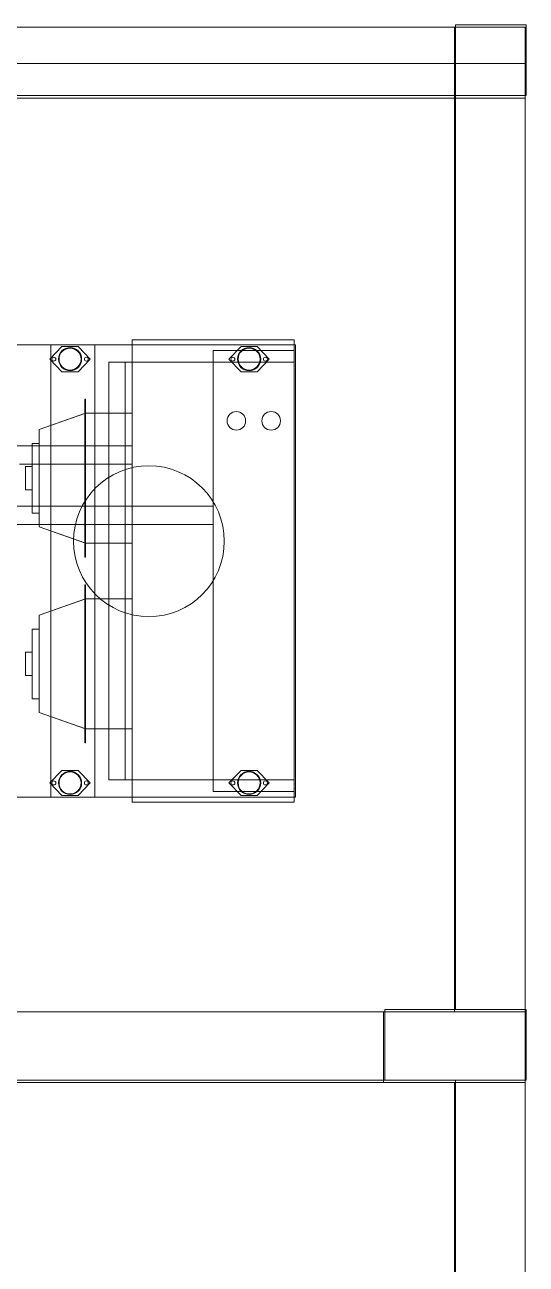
# Model space of a CAD drawing. Header units: inches. Extents: x -1128 to 651, y 96 to 845.
# Drawn here: x -969.096 to -967.141, y 702.712 to 707.538 of the extents above; entities that cross this region are included whole.
import ezdxf

# ---------------------------------------------------------------- set-up
doc = ezdxf.new("R2010")
doc.units = ezdxf.units.IN
doc.header["$MEASUREMENT"] = 0
doc.layers.add('硅胶总平面底图 工艺装置区', color=253, linetype='Continuous')

msp = doc.modelspace()

# ---------------------------------------------------------------- linework, layer by layer
at = {"color": 6, "lineweight": 0}
msp.add_lwpolyline([(-975.5391, 707.3874), (-967.1458, 707.3874), (-967.1458, 684.9151), (-975.5391, 684.9151)], close=True, dxfattribs=at)
at = {"layer": '硅胶总平面底图 工艺装置区', "color": 253, "linetype": 'Continuous', "lineweight": 0}
for p, q in [((-970.9797, 707.5285), (-967.4213, 707.5285)), ((-967.1458, 707.5285), (-967.4213, 707.5285)), ((-967.4213, 707.5285), (-967.4213, 707.253)), ((-967.4166, 707.5384), (-967.4166, 707.2629)), ((-967.1411, 707.5384), (-967.4166, 707.5384)), ((-967.1458, 707.253), (-967.1458, 707.5285)), ((-967.1411, 707.2629), (-967.1411, 707.5384)), ((-970.9797, 707.253), (-967.4213, 707.253)), ((-970.975, 707.2629), (-967.4166, 707.2629)), ((-967.4213, 707.253), (-967.1458, 707.253)), ((-967.4213, 703.6945), (-967.4213, 707.253)), ((-967.4166, 703.7044), (-967.4166, 707.2629)), ((-967.4166, 707.2629), (-967.1411, 707.2629)), ((-967.1458, 703.6945), (-967.1458, 707.253)), ((-968.6776, 704.5109), (-968.6776, 706.3114)), ((-968.6776, 704.5109), (-968.6776, 706.3114)), ((-968.045, 706.3114), (-968.6776, 706.3114)), ((-968.045, 706.3114), (-968.6776, 706.3114)), ((-968.6776, 706.3114), (-968.045, 706.3114)), ((-968.6776, 706.3114), (-968.045, 706.3114)), ((-968.6776, 706.3114), (-968.6776, 705.6642)), ((-968.6776, 706.3114), (-968.6776, 705.6642)), ((-968.6776, 706.3114), (-968.6776, 705.8136)), ((-968.6776, 706.3114), (-968.6776, 705.8136)), ((-968.045, 706.3114), (-968.6776, 706.3114)), ((-968.045, 706.3114), (-968.6776, 706.3114)), ((-968.045, 706.2698), (-968.045, 706.3114)), ((-968.045, 706.2698), (-968.045, 706.3114)), ((-968.045, 706.3114), (-968.045, 704.5109)), ((-968.045, 706.3114), (-968.045, 704.5109)), ((-968.045, 706.2698), (-968.045, 706.3114)), ((-968.045, 706.2698), (-968.045, 706.3114)), ((-968.994, 706.2915), (-969.3375, 706.2915)), ((-969.3375, 706.2915), (-968.994, 706.2915)), ((-969.3375, 706.2915), (-968.994, 706.2915)), ((-969.3375, 706.2915), (-968.994, 706.2915)), ((-969.3375, 706.2915), (-968.8223, 706.2915)), ((-969.3375, 706.2915), (-968.8223, 706.2915)), ((-968.0404, 706.2915), (-969.3375, 706.2915)), ((-969.3375, 706.2915), (-968.0404, 706.2915)), ((-969.3375, 706.2915), (-968.994, 706.2915)), ((-969.3375, 706.2915), (-968.994, 706.2915)), ((-968.9506, 706.2852), (-968.9976, 706.2363)), ((-968.9506, 706.2852), (-968.9976, 706.2363)), ((-968.994, 706.2915), (-968.994, 705.9783)), ((-968.994, 706.2915), (-968.994, 705.9783)), ((-968.994, 706.2915), (-968.8223, 706.2915)), ((-968.994, 706.2915), (-968.8223, 706.2915)), ((-968.994, 704.5308), (-968.994, 706.2915)), ((-968.994, 704.5308), (-968.994, 706.2915)), ((-968.8223, 706.2915), (-968.994, 706.2915)), ((-968.8223, 706.2915), (-968.994, 706.2915)), ((-968.994, 706.2915), (-968.994, 705.9783)), ((-968.994, 706.2915), (-968.994, 705.9783)), ((-968.994, 706.2915), (-968.8223, 706.2915)), ((-968.994, 706.2915), (-968.8223, 706.2915)), ((-968.8873, 706.2852), (-968.9506, 706.2852)), ((-968.8873, 706.2852), (-968.9506, 706.2852)), ((-968.8403, 706.2363), (-968.8873, 706.2852)), ((-968.8403, 706.2363), (-968.8873, 706.2852)), ((-968.8223, 706.2915), (-968.6776, 706.2915)), ((-968.8223, 706.2915), (-968.6776, 706.2915)), ((-968.8223, 706.0257), (-968.8223, 706.2915)), ((-968.8223, 706.0257), (-968.8223, 706.2915)), ((-968.8223, 706.0257), (-968.8223, 706.2915)), ((-968.8223, 706.0257), (-968.8223, 706.2915)), ((-968.8223, 706.2915), (-968.6776, 706.2915)), ((-968.8223, 706.2915), (-968.6776, 706.2915)), ((-968.6776, 706.2915), (-968.045, 706.2915)), ((-968.6776, 706.2915), (-968.045, 706.2915)), ((-968.3613, 706.2698), (-968.3613, 704.5525)), ((-968.3613, 706.2698), (-968.3613, 704.5525)), ((-968.3613, 704.5525), (-968.3613, 706.2698)), ((-968.3613, 704.5525), (-968.3613, 706.2698)), ((-968.045, 706.2698), (-968.3613, 706.2698)), ((-968.045, 706.2698), (-968.3613, 706.2698)), ((-968.3613, 706.2698), (-968.045, 706.2698)), ((-968.3613, 706.2698), (-968.045, 706.2698)), ((-968.3613, 706.2698), (-968.3613, 705.681)), ((-968.3613, 706.2698), (-968.3613, 705.681)), ((-968.045, 706.2698), (-968.3613, 706.2698)), ((-968.045, 706.2698), (-968.3613, 706.2698)), ((-968.2528, 706.2852), (-968.2998, 706.2363)), ((-968.2528, 706.2852), (-968.2998, 706.2363)), ((-968.1896, 706.2852), (-968.2528, 706.2852)), ((-968.1896, 706.2852), (-968.2528, 706.2852)), ((-968.1426, 706.2363), (-968.1896, 706.2852)), ((-968.1426, 706.2363), (-968.1896, 706.2852)), ((-968.045, 706.2915), (-968.0404, 706.2915)), ((-968.045, 706.2915), (-968.0404, 706.2915)), ((-968.045, 706.2915), (-968.0404, 706.2915)), ((-968.045, 706.2915), (-968.0404, 706.2915)), ((-968.045, 704.5525), (-968.045, 706.2698)), ((-968.045, 704.5525), (-968.045, 706.2698)), ((-968.045, 706.2698), (-968.045, 704.5525)), ((-968.045, 706.2698), (-968.045, 704.5525)), ((-968.045, 704.5525), (-968.045, 706.2698)), ((-968.045, 704.5525), (-968.045, 706.2698)), ((-968.045, 704.5525), (-968.045, 706.2698)), ((-968.045, 704.5525), (-968.045, 706.2698)), ((-968.0404, 704.5308), (-968.0404, 706.2915)), ((-968.0404, 704.5308), (-968.0404, 706.2915)), ((-968.0404, 706.2915), (-968.0404, 704.5308)), ((-968.0404, 706.2915), (-968.0404, 704.5308)), ((-968.0404, 706.2915), (-968.0404, 704.5308)), ((-968.0404, 706.2915), (-968.0404, 704.5308)), ((-968.9976, 706.2363), (-968.9506, 706.1875)), ((-968.9976, 706.2363), (-968.9506, 706.1875)), ((-968.8873, 706.1875), (-968.8403, 706.2363)), ((-968.8873, 706.1875), (-968.8403, 706.2363)), ((-968.045, 706.2246), (-968.768, 706.2246)), ((-968.045, 706.2246), (-968.768, 706.2246)), ((-968.768, 706.2246), (-968.045, 706.2246)), ((-968.768, 706.2246), (-968.045, 706.2246)), ((-968.768, 706.2246), (-968.768, 706.0257)), ((-968.768, 706.2246), (-968.768, 706.0257)), ((-968.768, 704.5977), (-968.768, 706.2246)), ((-968.768, 704.5977), (-968.768, 706.2246)), ((-968.7048, 706.2246), (-968.768, 706.2246)), ((-968.7048, 706.2246), (-968.768, 706.2246)), ((-968.7048, 706.2246), (-968.768, 706.2246)), ((-968.7048, 706.2246), (-968.768, 706.2246)), ((-968.768, 706.2246), (-968.768, 706.0257)), ((-968.768, 706.2246), (-968.768, 706.0257)), ((-968.7048, 706.0257), (-968.7048, 706.2246)), ((-968.7048, 706.2246), (-968.7048, 706.0257)), ((-968.7048, 706.2246), (-968.6776, 706.2246)), ((-968.6776, 706.2246), (-968.7048, 706.2246)), ((-968.7048, 706.2246), (-968.6776, 706.2246)), ((-968.6776, 706.2246), (-968.7048, 706.2246)), ((-968.7048, 706.0257), (-968.7048, 706.2246)), ((-968.7048, 706.2246), (-968.7048, 706.0257)), ((-968.6776, 706.2246), (-968.045, 706.2246)), ((-968.045, 706.2246), (-968.6776, 706.2246)), ((-968.2998, 706.2363), (-968.2528, 706.1875)), ((-968.2998, 706.2363), (-968.2528, 706.1875)), ((-968.1896, 706.1875), (-968.1426, 706.2363)), ((-968.1896, 706.1875), (-968.1426, 706.2363)), ((-968.045, 704.5977), (-968.045, 706.2246)), ((-968.045, 704.5977), (-968.045, 706.2246)), ((-968.045, 706.2246), (-968.045, 704.5977)), ((-968.045, 704.5977), (-968.045, 706.2246)), ((-968.045, 706.2246), (-968.045, 704.5977)), ((-968.045, 706.2246), (-968.045, 704.5977)), ((-968.9506, 706.1875), (-968.8873, 706.1875)), ((-968.9506, 706.1875), (-968.8873, 706.1875)), ((-968.2528, 706.1875), (-968.1896, 706.1875)), ((-968.2528, 706.1875), (-968.1896, 706.1875)), ((-968.862, 705.6642), (-968.862, 706.08)), ((-968.862, 706.08), (-968.862, 705.4654)), ((-968.862, 705.6642), (-968.862, 706.08)), ((-968.862, 706.08), (-968.862, 705.4654)), ((-968.862, 705.4654), (-968.862, 706.08)), ((-968.862, 705.4654), (-968.862, 706.08)), ((-968.862, 706.08), (-968.8584, 706.08)), ((-968.862, 706.08), (-968.8584, 706.08)), ((-968.862, 705.681), (-968.862, 706.08)), ((-968.862, 705.681), (-968.862, 706.08)), ((-968.862, 706.08), (-968.8584, 706.08)), ((-968.8584, 705.4654), (-968.8584, 706.08)), ((-968.8584, 706.08), (-968.8584, 705.6642)), ((-968.8584, 705.6642), (-968.8584, 706.08)), ((-968.8584, 706.08), (-968.8584, 705.4654)), ((-968.8584, 706.08), (-968.8584, 705.4654)), ((-968.8584, 705.4654), (-968.8584, 706.08)), ((-968.8584, 706.08), (-968.8584, 705.6867)), ((-968.8584, 705.6867), (-968.8584, 706.08)), ((-969.0392, 705.9625), (-968.8584, 706.0257)), ((-969.0392, 705.9625), (-968.862, 706.0245)), ((-969.0392, 705.9625), (-968.862, 706.0245)), ((-968.862, 706.0245), (-968.8584, 706.0257)), ((-968.8584, 705.5196), (-968.8584, 706.0257)), ((-968.8584, 705.5196), (-968.8584, 706.0257)), ((-968.8584, 705.5196), (-968.8584, 706.0257)), ((-968.8584, 705.5196), (-968.8584, 706.0257)), ((-968.8584, 706.0257), (-968.6776, 706.0257)), ((-968.8584, 706.0257), (-968.6776, 706.0257)), ((-968.8584, 706.0257), (-968.6776, 706.0257)), ((-968.8223, 705.5196), (-968.8223, 706.0257)), ((-968.8223, 705.5196), (-968.8223, 706.0257)), ((-968.768, 706.0257), (-968.768, 705.5196)), ((-968.768, 706.0257), (-968.768, 705.5196)), ((-968.7048, 705.5196), (-968.7048, 706.0257)), ((-968.7048, 706.0257), (-968.7048, 705.5196)), ((-968.6776, 706.0257), (-968.6776, 705.5196)), ((-968.6776, 705.5196), (-968.6776, 706.0257)), ((-968.6776, 706.0257), (-968.6776, 705.5196)), ((-968.6776, 705.5196), (-968.6776, 706.0257)), ((-968.994, 705.9783), (-968.994, 705.567)), ((-968.994, 705.9783), (-968.994, 705.567)), ((-969.0392, 705.5829), (-969.0392, 705.9625)), ((-969.0392, 705.9625), (-969.0392, 705.5829)), ((-969.0392, 705.6642), (-969.0392, 705.9625)), ((-969.0392, 705.9625), (-969.0392, 705.5829)), ((-969.0392, 705.5829), (-969.0392, 705.9625)), ((-969.0392, 705.9625), (-969.0392, 705.7727)), ((-969.0392, 705.6642), (-969.0392, 705.9625)), ((-969.0392, 705.9625), (-969.0392, 705.7727)), ((-969.2651, 705.8991), (-969.0663, 705.8991)), ((-969.2651, 705.8991), (-969.0663, 705.8991)), ((-969.0663, 705.6642), (-969.0663, 705.9082)), ((-969.0663, 705.9082), (-969.0663, 705.6371)), ((-969.0663, 705.6642), (-969.0663, 705.9082)), ((-969.0663, 705.9082), (-969.0663, 705.6371)), ((-969.0663, 705.6371), (-969.0663, 705.9082)), ((-969.0663, 705.6371), (-969.0663, 705.9082)), ((-969.0663, 705.9082), (-969.0392, 705.9082)), ((-969.0663, 705.9082), (-969.0392, 705.9082)), ((-969.0663, 705.6642), (-969.0663, 705.9082)), ((-969.0663, 705.6642), (-969.0663, 705.9082)), ((-969.0663, 705.9082), (-969.0392, 705.9082)), ((-969.0663, 705.8991), (-968.6776, 705.8991)), ((-969.0392, 705.9082), (-969.0392, 705.6371)), ((-969.0392, 705.6371), (-969.0392, 705.9082)), ((-969.0392, 705.9082), (-969.0392, 705.6371)), ((-969.0392, 705.6371), (-969.0392, 705.9082)), ((-968.6776, 705.8991), (-968.6776, 705.8268)), ((-968.6776, 705.8268), (-968.6776, 705.8991)), ((-969.1159, 705.8268), (-969.0663, 705.8268)), ((-969.1159, 705.8268), (-969.0663, 705.8268)), ((-969.0663, 705.8268), (-968.6776, 705.8268)), ((-969.0934, 705.7275), (-969.0934, 705.8179)), ((-969.0934, 705.8179), (-969.0934, 705.7275)), ((-969.0934, 705.7275), (-969.0934, 705.8179)), ((-969.0934, 705.8179), (-969.0934, 705.7275)), ((-969.0934, 705.7275), (-969.0934, 705.8179)), ((-969.0934, 705.7275), (-969.0934, 705.8179)), ((-969.0934, 705.8179), (-969.0663, 705.8179)), ((-969.0934, 705.8179), (-969.0663, 705.8179)), ((-969.0934, 705.7275), (-969.0934, 705.8179)), ((-969.0934, 705.7275), (-969.0934, 705.8179)), ((-969.0934, 705.8179), (-969.0663, 705.8179)), ((-969.0663, 705.8179), (-969.0663, 705.7275)), ((-969.0663, 705.7275), (-969.0663, 705.8179)), ((-969.0663, 705.8179), (-969.0663, 705.7275)), ((-969.0663, 705.7275), (-969.0663, 705.8179)), ((-969.0392, 705.7727), (-969.0392, 705.6642)), ((-969.0392, 705.7727), (-969.0392, 705.6642)), ((-969.0934, 705.7275), (-969.0663, 705.7275)), ((-969.0934, 705.7275), (-969.0663, 705.7275)), ((-969.0934, 705.7275), (-969.0663, 705.7275)), ((-969.4007, 705.6642), (-968.3613, 705.6642)), ((-969.4007, 705.6642), (-968.8716, 705.6642)), ((-969.0663, 705.6371), (-969.0663, 705.6642)), ((-969.0663, 705.6371), (-969.0663, 705.6642)), ((-969.0663, 705.6371), (-969.0392, 705.6371)), ((-969.0663, 705.6371), (-969.0392, 705.6371)), ((-969.0392, 705.5919), (-969.0392, 705.6642)), ((-969.0392, 705.6642), (-969.0392, 705.5919)), ((-968.862, 705.5919), (-968.862, 705.6642)), ((-968.862, 705.5919), (-968.862, 705.6642)), ((-968.8584, 705.6642), (-968.8584, 705.5919)), ((-968.8584, 705.5919), (-968.8584, 705.6642)), ((-968.6776, 705.6642), (-968.6776, 705.5919)), ((-968.6776, 705.6642), (-968.6776, 705.5919)), ((-968.3613, 705.6642), (-968.3613, 705.5919)), ((-968.3613, 705.5919), (-968.3613, 705.6642)), ((-969.4007, 705.5919), (-968.3613, 705.5919)), ((-969.4007, 705.5919), (-968.8982, 705.5919)), ((-969.0392, 705.5829), (-969.0392, 705.5919)), ((-969.0392, 705.5919), (-969.0392, 705.5829)), ((-969.0392, 705.5829), (-969.0392, 705.5919)), ((-969.0392, 705.5919), (-969.0392, 705.5829)), ((-968.862, 705.4654), (-968.862, 705.5919)), ((-968.862, 705.4654), (-968.862, 705.5919)), ((-968.8584, 705.5919), (-968.8584, 705.4654)), ((-968.8584, 705.4654), (-968.8584, 705.5919)), ((-968.6776, 705.5919), (-968.6776, 704.5109)), ((-968.6776, 705.5919), (-968.6776, 704.5109)), ((-969.0392, 705.5829), (-968.8584, 705.5196)), ((-969.0392, 705.5829), (-968.862, 705.5209)), ((-969.0392, 705.5829), (-968.9053, 705.536)), ((-968.994, 705.567), (-968.994, 705.2552)), ((-968.994, 705.567), (-968.994, 705.2552)), ((-968.994, 705.567), (-968.994, 705.2552)), ((-968.994, 705.567), (-968.994, 705.2552)), ((-968.862, 705.5209), (-968.8584, 705.5196)), ((-968.8584, 705.5196), (-968.6776, 705.5196)), ((-968.8584, 705.5196), (-968.6776, 705.5196)), ((-968.8223, 705.3027), (-968.8223, 705.5196)), ((-968.8223, 705.3027), (-968.8223, 705.5196)), ((-968.768, 705.5196), (-968.768, 705.3027)), ((-968.768, 705.5196), (-968.768, 705.3027)), ((-968.7048, 705.3027), (-968.7048, 705.5196)), ((-968.7048, 705.5196), (-968.7048, 705.3027)), ((-968.862, 705.4654), (-968.8584, 705.4654)), ((-968.862, 705.4654), (-968.8584, 705.4654)), ((-968.862, 704.7423), (-968.862, 705.3569)), ((-968.862, 704.7423), (-968.862, 705.3569)), ((-968.862, 704.7423), (-968.862, 705.3569)), ((-968.862, 705.3569), (-968.862, 704.7423)), ((-968.862, 704.7423), (-968.862, 705.3569)), ((-968.862, 705.3569), (-968.862, 704.7423)), ((-968.862, 705.3569), (-968.8584, 705.3569)), ((-968.862, 705.3569), (-968.8584, 705.3569)), ((-968.862, 704.7423), (-968.862, 705.3569)), ((-968.862, 704.7423), (-968.862, 705.3569)), ((-968.862, 705.3569), (-968.8584, 705.3569)), ((-968.8584, 704.7423), (-968.8584, 705.3569)), ((-968.8584, 705.3569), (-968.8584, 704.7423)), ((-968.8584, 704.7423), (-968.8584, 705.3569)), ((-968.8584, 705.3569), (-968.8584, 704.7423)), ((-968.8584, 705.3569), (-968.8584, 704.7423)), ((-968.8584, 704.7423), (-968.8584, 705.3569)), ((-968.8584, 705.3569), (-968.8584, 704.7423)), ((-968.8584, 704.7423), (-968.8584, 705.3569)), ((-968.3613, 705.3737), (-968.3613, 704.5525)), ((-968.3613, 705.3737), (-968.3613, 704.5525)), ((-969.0392, 705.2394), (-968.8584, 705.3027)), ((-969.0392, 705.2394), (-968.862, 705.3014)), ((-969.0392, 705.2394), (-968.862, 705.3014)), ((-968.862, 705.3014), (-968.8584, 705.3027)), ((-968.8584, 704.7965), (-968.8584, 705.3027)), ((-968.8584, 704.7965), (-968.8584, 705.3027)), ((-968.8584, 705.3027), (-968.8584, 704.7965)), ((-968.8584, 705.3027), (-968.8584, 704.7965)), ((-968.8584, 705.3027), (-968.6776, 705.3027)), ((-968.8584, 705.3027), (-968.6776, 705.3027)), ((-968.8584, 705.3027), (-968.8009, 705.3027)), ((-968.8223, 705.3027), (-968.8223, 705.3225)), ((-968.8223, 705.3027), (-968.8223, 705.3225)), ((-968.8223, 704.7965), (-968.8223, 705.3027)), ((-968.8223, 704.7965), (-968.8223, 705.3027)), ((-968.768, 705.3027), (-968.768, 704.7965)), ((-968.768, 705.3027), (-968.768, 704.7965)), ((-968.7048, 704.7965), (-968.7048, 705.3027)), ((-968.7048, 705.3027), (-968.7048, 704.7965)), ((-968.6776, 705.3027), (-968.6776, 704.7965)), ((-968.6776, 704.7965), (-968.6776, 705.3027)), ((-968.6776, 705.3027), (-968.6776, 704.7965)), ((-968.6776, 704.7965), (-968.6776, 705.3027)), ((-968.994, 705.2552), (-968.994, 704.844)), ((-968.994, 705.2552), (-968.994, 704.844)), ((-969.0392, 704.8598), (-969.0392, 705.2394)), ((-969.0392, 705.2394), (-969.0392, 704.8598)), ((-969.0392, 704.8598), (-969.0392, 705.2394)), ((-969.0392, 705.2394), (-969.0392, 704.8598)), ((-969.0392, 704.8598), (-969.0392, 705.2394)), ((-969.0392, 705.2394), (-969.0392, 705.0496)), ((-969.0392, 704.8598), (-969.0392, 705.2394)), ((-969.0392, 705.2394), (-969.0392, 705.0496)), ((-968.6776, 705.2411), (-968.6776, 704.5109)), ((-968.6776, 705.2411), (-968.6776, 704.5109)), ((-969.0663, 704.914), (-969.0663, 705.1852)), ((-969.0663, 704.914), (-969.0663, 705.1852)), ((-969.0663, 704.914), (-969.0663, 705.1852)), ((-969.0663, 705.1852), (-969.0663, 704.914)), ((-969.0663, 704.914), (-969.0663, 705.1852)), ((-969.0663, 705.1852), (-969.0663, 704.914)), ((-969.0663, 705.1852), (-969.0392, 705.1852)), ((-969.0663, 705.1852), (-969.0392, 705.1852)), ((-969.0663, 704.914), (-969.0663, 705.1852)), ((-969.0663, 704.914), (-969.0663, 705.1852)), ((-969.0663, 705.1852), (-969.0392, 705.1852)), ((-969.0392, 705.1852), (-969.0392, 704.914)), ((-969.0392, 704.914), (-969.0392, 705.1852)), ((-969.0392, 705.1852), (-969.0392, 704.914)), ((-969.0392, 704.914), (-969.0392, 705.1852)), ((-969.0934, 705.0044), (-969.0934, 705.0948)), ((-969.0934, 705.0044), (-969.0934, 705.0948)), ((-969.0934, 705.0044), (-969.0934, 705.0948)), ((-969.0934, 705.0948), (-969.0934, 705.0044)), ((-969.0934, 705.0044), (-969.0934, 705.0948)), ((-969.0934, 705.0948), (-969.0934, 705.0044)), ((-969.0934, 705.0948), (-969.0663, 705.0948)), ((-969.0934, 705.0948), (-969.0663, 705.0948)), ((-969.0934, 705.0044), (-969.0934, 705.0948)), ((-969.0934, 705.0044), (-969.0934, 705.0948)), ((-969.0934, 705.0948), (-969.0663, 705.0948)), ((-969.0663, 705.0948), (-969.0663, 705.0044)), ((-969.0663, 705.0044), (-969.0663, 705.0948)), ((-969.0663, 705.0948), (-969.0663, 705.0044)), ((-969.0663, 705.0044), (-969.0663, 705.0948)), ((-969.0392, 705.0496), (-969.0392, 704.8598)), ((-969.0392, 705.0496), (-969.0392, 704.8598)), ((-969.0934, 705.0044), (-969.0663, 705.0044)), ((-969.0934, 705.0044), (-969.0663, 705.0044)), ((-969.0934, 705.0044), (-969.0663, 705.0044)), ((-969.0663, 704.914), (-969.0392, 704.914)), ((-969.0663, 704.914), (-969.0392, 704.914)), ((-969.0663, 704.914), (-969.0392, 704.914)), ((-969.0392, 704.8598), (-968.862, 704.7978)), ((-969.0392, 704.8598), (-968.8584, 704.7965)), ((-969.0392, 704.8598), (-968.862, 704.7978)), ((-968.994, 704.844), (-968.994, 704.5308)), ((-968.994, 704.844), (-968.994, 704.5308)), ((-968.994, 704.844), (-968.994, 704.5308)), ((-968.994, 704.844), (-968.994, 704.5308)), ((-968.862, 704.7978), (-968.8584, 704.7965)), ((-968.8584, 704.7965), (-968.6776, 704.7965)), ((-968.8584, 704.7965), (-968.6776, 704.7965)), ((-968.8584, 704.7965), (-968.6776, 704.7965)), ((-968.8223, 704.5308), (-968.8223, 704.7965)), ((-968.8223, 704.5308), (-968.8223, 704.7965)), ((-968.8223, 704.5308), (-968.8223, 704.7965)), ((-968.8223, 704.5308), (-968.8223, 704.7965)), ((-968.768, 704.7965), (-968.768, 704.5977)), ((-968.768, 704.7965), (-968.768, 704.5977)), ((-968.768, 704.7965), (-968.768, 704.5977)), ((-968.768, 704.7965), (-968.768, 704.5977)), ((-968.7048, 704.5977), (-968.7048, 704.7965)), ((-968.7048, 704.7965), (-968.7048, 704.5977)), ((-968.7048, 704.5977), (-968.7048, 704.7965)), ((-968.7048, 704.7965), (-968.7048, 704.5977)), ((-968.862, 704.7423), (-968.8584, 704.7423)), ((-968.862, 704.7423), (-968.8584, 704.7423)), ((-968.862, 704.7423), (-968.8584, 704.7423)), ((-968.9506, 704.6347), (-968.9976, 704.5859)), ((-968.9506, 704.6347), (-968.9976, 704.5859)), ((-968.8873, 704.6347), (-968.9506, 704.6347)), ((-968.8873, 704.6347), (-968.9506, 704.6347)), ((-968.8403, 704.5859), (-968.8873, 704.6347)), ((-968.8403, 704.5859), (-968.8873, 704.6347)), ((-968.2528, 704.6347), (-968.2998, 704.5859)), ((-968.2528, 704.6347), (-968.2998, 704.5859)), ((-968.1896, 704.6347), (-968.2528, 704.6347)), ((-968.1896, 704.6347), (-968.2528, 704.6347)), ((-968.1426, 704.5859), (-968.1896, 704.6347)), ((-968.1426, 704.5859), (-968.1896, 704.6347)), ((-968.9976, 704.5859), (-968.9506, 704.5371)), ((-968.9976, 704.5859), (-968.9506, 704.5371)), ((-968.8873, 704.5371), (-968.8403, 704.5859)), ((-968.8873, 704.5371), (-968.8403, 704.5859)), ((-968.768, 704.5977), (-968.7048, 704.5977)), ((-968.768, 704.5977), (-968.7048, 704.5977)), ((-968.045, 704.5977), (-968.768, 704.5977)), ((-968.045, 704.5977), (-968.768, 704.5977)), ((-968.768, 704.5977), (-968.045, 704.5977)), ((-968.768, 704.5977), (-968.045, 704.5977)), ((-968.768, 704.5977), (-968.7048, 704.5977)), ((-968.768, 704.5977), (-968.7048, 704.5977)), ((-968.6776, 704.5977), (-968.7048, 704.5977)), ((-968.7048, 704.5977), (-968.6776, 704.5977)), ((-968.6776, 704.5977), (-968.7048, 704.5977)), ((-968.7048, 704.5977), (-968.6776, 704.5977)), ((-968.045, 704.5977), (-968.6776, 704.5977)), ((-968.6776, 704.5977), (-968.045, 704.5977)), ((-968.2998, 704.5859), (-968.2528, 704.5371)), ((-968.2998, 704.5859), (-968.2528, 704.5371)), ((-968.1896, 704.5371), (-968.1426, 704.5859)), ((-968.1896, 704.5371), (-968.1426, 704.5859)), ((-968.8223, 704.5308), (-969.3375, 704.5308)), ((-969.3375, 704.5308), (-968.8223, 704.5308)), ((-968.994, 704.5308), (-969.3375, 704.5308)), ((-969.3375, 704.5308), (-968.994, 704.5308)), ((-969.3375, 704.5308), (-968.994, 704.5308)), ((-969.3375, 704.5308), (-968.994, 704.5308)), ((-969.3375, 704.5308), (-968.0404, 704.5308)), ((-969.3375, 704.5308), (-968.0404, 704.5308)), ((-968.994, 704.5308), (-969.3375, 704.5308)), ((-969.3375, 704.5308), (-968.994, 704.5308)), ((-968.8223, 704.5308), (-968.994, 704.5308)), ((-968.994, 704.5308), (-968.8223, 704.5308)), ((-968.994, 704.5308), (-968.8223, 704.5308)), ((-968.8223, 704.5308), (-968.994, 704.5308)), ((-968.994, 704.5308), (-968.8223, 704.5308)), ((-968.8223, 704.5308), (-968.994, 704.5308)), ((-968.9506, 704.5371), (-968.8873, 704.5371)), ((-968.9506, 704.5371), (-968.8873, 704.5371)), ((-968.6776, 704.5308), (-968.8223, 704.5308)), ((-968.8223, 704.5308), (-968.6776, 704.5308)), ((-968.6776, 704.5308), (-968.8223, 704.5308)), ((-968.8223, 704.5308), (-968.6776, 704.5308)), ((-968.045, 704.5308), (-968.6776, 704.5308)), ((-968.6776, 704.5308), (-968.045, 704.5308)), ((-968.045, 704.5525), (-968.3613, 704.5525)), ((-968.045, 704.5525), (-968.3613, 704.5525)), ((-968.3613, 704.5525), (-968.045, 704.5525)), ((-968.3613, 704.5525), (-968.045, 704.5525)), ((-968.3613, 704.5525), (-968.045, 704.5525)), ((-968.3613, 704.5525), (-968.045, 704.5525)), ((-968.2528, 704.5371), (-968.1896, 704.5371)), ((-968.2528, 704.5371), (-968.1896, 704.5371)), ((-968.045, 704.5109), (-968.045, 704.5525)), ((-968.045, 704.5109), (-968.045, 704.5525)), ((-968.045, 704.5109), (-968.045, 704.5525)), ((-968.045, 704.5109), (-968.045, 704.5525)), ((-968.0404, 704.5308), (-968.045, 704.5308)), ((-968.045, 704.5308), (-968.0404, 704.5308)), ((-968.0404, 704.5308), (-968.045, 704.5308)), ((-968.045, 704.5308), (-968.0404, 704.5308)), ((-968.045, 704.5109), (-968.6776, 704.5109)), ((-968.045, 704.5109), (-968.6776, 704.5109)), ((-968.6776, 704.5109), (-968.045, 704.5109)), ((-968.6776, 704.5109), (-968.045, 704.5109)), ((-968.6776, 704.5109), (-968.045, 704.5109)), ((-968.6776, 704.5109), (-968.045, 704.5109)), ((-967.6921, 703.7044), (-967.6921, 703.4289)), ((-967.1411, 703.7044), (-967.6921, 703.7044)), ((-967.1411, 703.4289), (-967.1411, 703.7044)), ((-974.9974, 703.6945), (-967.6968, 703.6945)), ((-967.1458, 703.6945), (-967.6968, 703.6945)), ((-967.6968, 703.6945), (-967.6968, 703.419)), ((-967.1458, 703.419), (-967.1458, 703.6945)), ((-974.9974, 703.419), (-967.6968, 703.419)), ((-974.9927, 703.4289), (-967.6921, 703.4289)), ((-967.6968, 703.419), (-967.1458, 703.419)), ((-967.6921, 703.4289), (-967.1411, 703.4289)), ((-967.4213, 699.9983), (-967.4213, 703.419)), ((-967.4166, 700.0082), (-967.4166, 703.4289)), ((-967.1458, 699.9983), (-967.1458, 703.419))]:
    msp.add_line(p, q, dxfattribs=at)
for centre, radius in [((-968.919, 706.2363), 0.0451), ((-968.919, 706.2363), 0.0429), ((-968.2212, 706.2363), 0.0451), ((-968.2212, 706.2363), 0.0429), ((-968.9822, 706.2363), 0.00768), ((-968.9822, 706.2363), 0.00768), ((-968.8557, 706.2363), 0.00768), ((-968.8557, 706.2363), 0.00768), ((-968.2845, 706.2363), 0.00768), ((-968.2845, 706.2363), 0.00768), ((-968.1579, 706.2363), 0.00768), ((-968.1579, 706.2363), 0.00768), ((-968.2709, 705.9961), 0.0362), ((-968.2709, 705.9961), 0.0362), ((-968.2709, 705.9961), 0.0362), ((-968.2709, 705.9961), 0.0362), ((-968.2709, 705.9961), 0.0362), ((-968.2709, 705.9961), 0.0362), ((-968.1353, 705.9961), 0.0362), ((-968.1353, 705.9961), 0.0362), ((-968.1353, 705.9961), 0.0362), ((-968.1353, 705.9961), 0.0362), ((-968.1353, 705.9961), 0.0362), ((-968.1353, 705.9961), 0.0362), ((-968.6117, 705.5273), 0.2938), ((-968.6117, 705.5273), 0.2938), ((-968.919, 704.5859), 0.0451), ((-968.919, 704.5859), 0.0429), ((-968.2212, 704.5859), 0.0451), ((-968.2212, 704.5859), 0.0429), ((-968.9822, 704.5859), 0.00768), ((-968.9822, 704.5859), 0.00768), ((-968.8557, 704.5859), 0.00768), ((-968.8557, 704.5859), 0.00768), ((-968.2845, 704.5859), 0.00768), ((-968.2845, 704.5859), 0.00768), ((-968.1579, 704.5859), 0.00768), ((-968.1579, 704.5859), 0.00768)]:
    msp.add_circle(centre, radius, dxfattribs=at)

doc.saveas('drawing.dxf')
